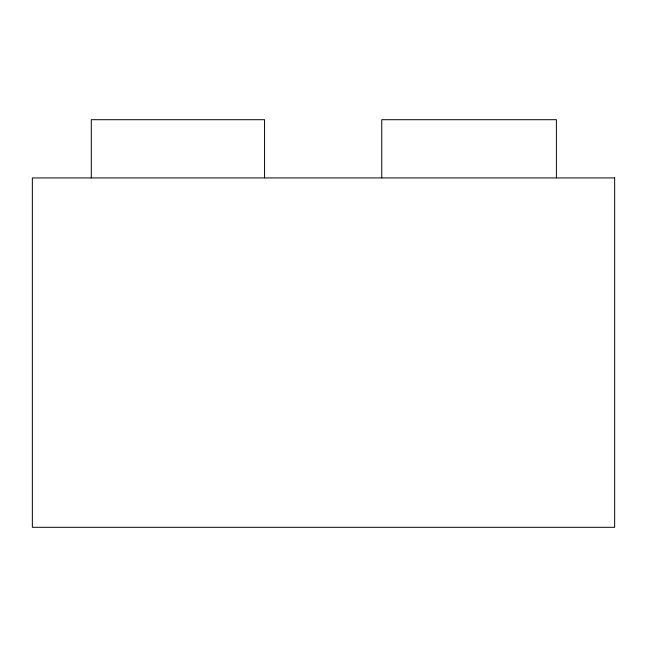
<?xml version="1.0" encoding="UTF-8"?>
<svg xmlns="http://www.w3.org/2000/svg" width="647" height="647" viewBox="0 0 647 647"><rect width="100%" height="100%" fill="white"/><g stroke="black" fill="none" stroke-linecap="round" stroke-linejoin="round"><path stroke-width="0.97" d="M556.388 177.925L556.388 119.695L381.762 119.695L381.762 177.925M264.558 177.925L264.558 119.695L91.292 119.695L91.292 177.925M614.65 177.925L32.35 177.925L32.35 527.305L614.65 527.305L614.65 177.925"/></g></svg>
